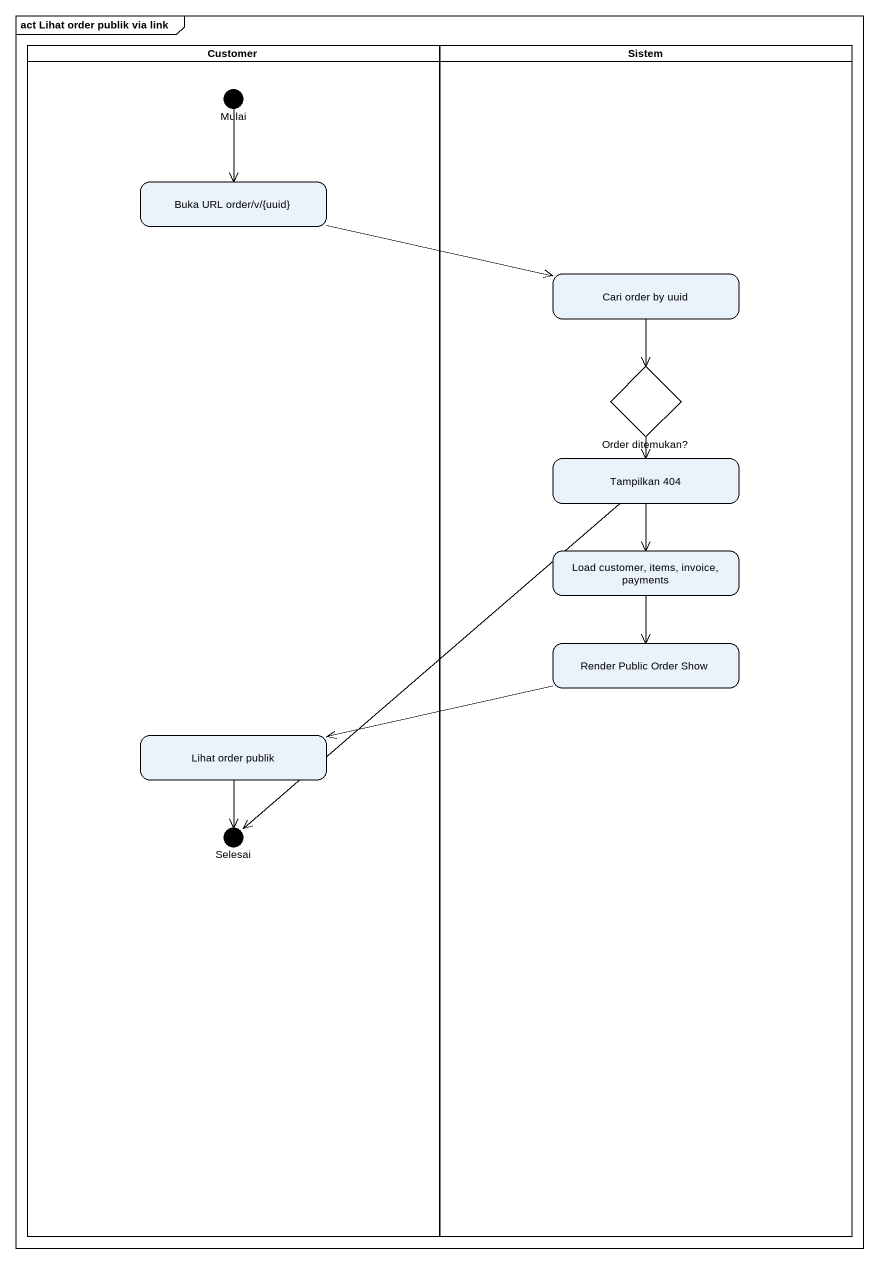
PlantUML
@startuml
mainframe act Lihat order publik via link
hide empty description
state Customer <<partition>> {
  state Mulai <<choice>>
  state "Buka URL order/v/{uuid}" as Buka_URL_order_v_uuid
  state "Lihat order publik" as Lihat_order_publik
  state Selesai <<choice>>
}
state Sistem <<partition>> {
  state "Cari order by uuid" as Cari_order_by_uuid
  state "Order ditemukan?" as Order_ditemukan <<choice>>
  state "Tampilkan 404" as Tampilkan_404
  state "Load customer, items, invoice, payments" as Load_customer_items_invoice
  state "Render Public Order Show" as Render_Public_Order_Show
}
Mulai --> Buka_URL_order_v_uuid
Buka_URL_order_v_uuid -right-> Cari_order_by_uuid
Cari_order_by_uuid --> Order_ditemukan
Order_ditemukan --> Tampilkan_404
Order_ditemukan --> Load_customer_items_invoice
Tampilkan_404 --> Load_customer_items_invoice
Tampilkan_404 --> Selesai
Load_customer_items_invoice --> Render_Public_Order_Show
Render_Public_Order_Show -left-> Lihat_order_publik
Lihat_order_publik --> Selesai
@enduml
